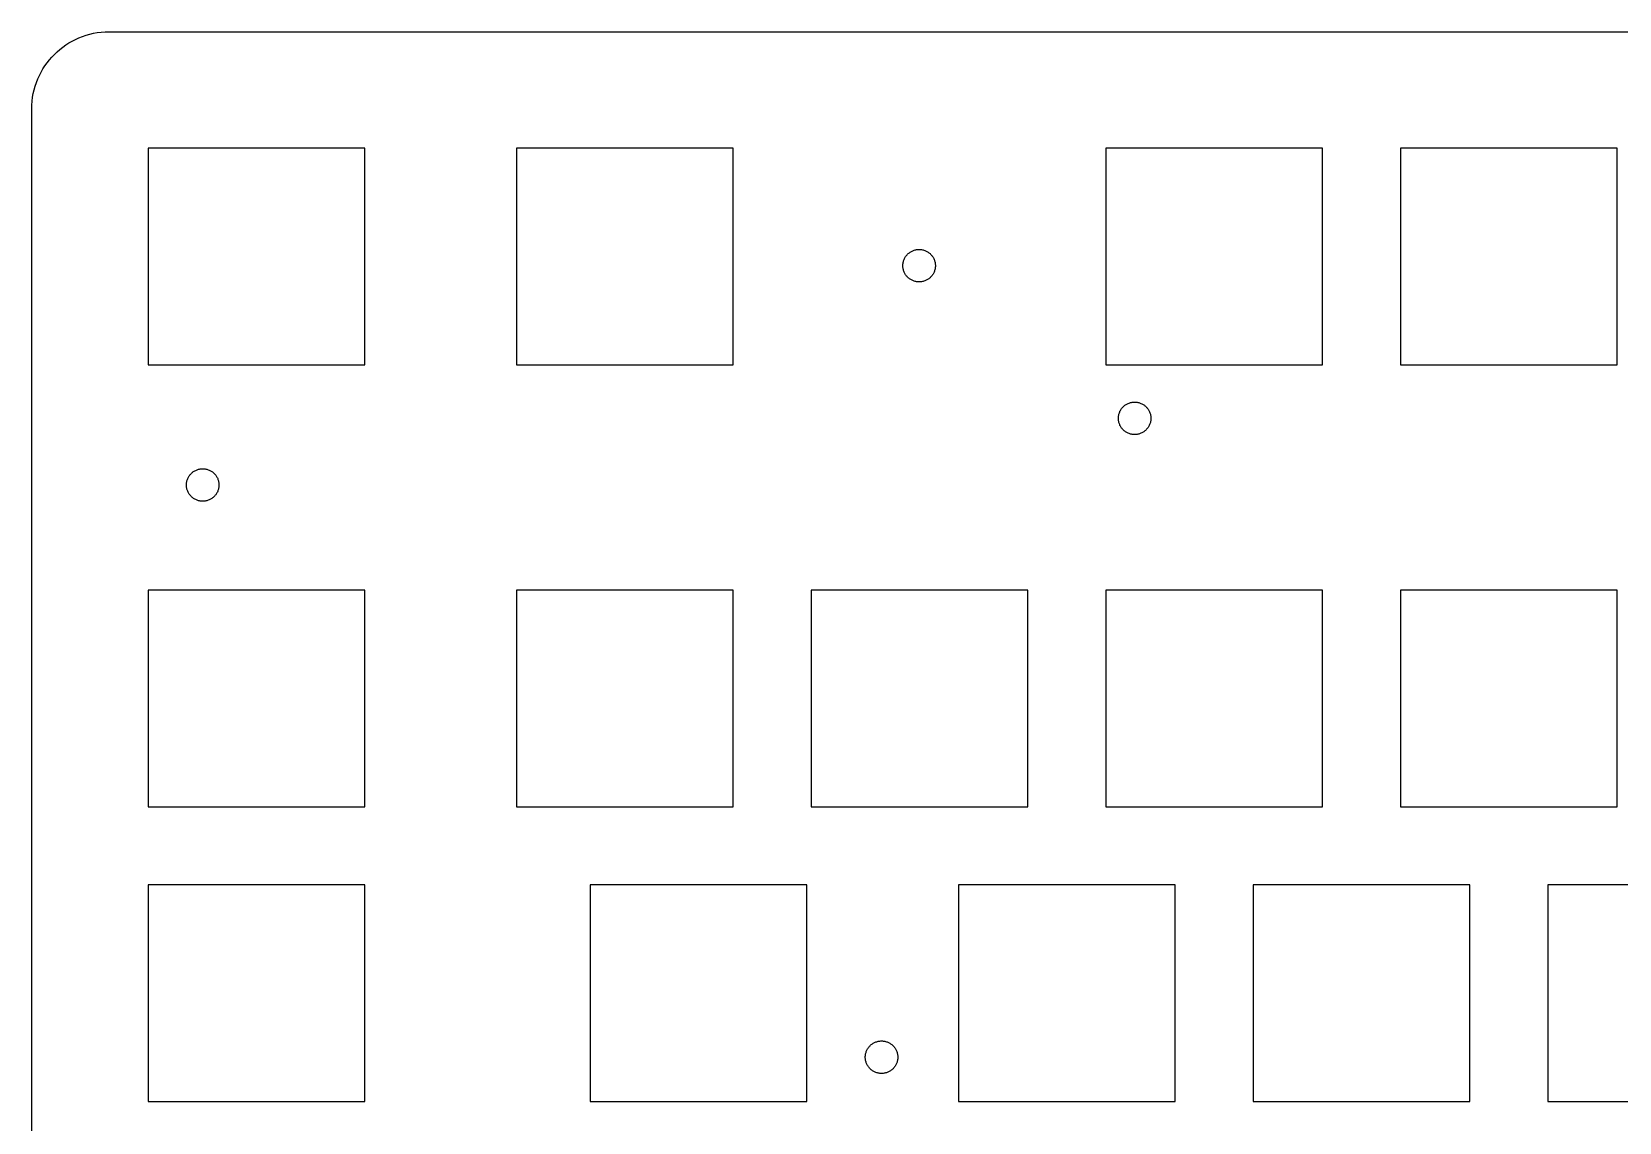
# Model space of a CAD drawing. Extents: x 0 to 462, y -134 to 0.
# Drawn here: x 0 to 102.6, y -70.5 to 0 of the extents above; entities that cross this region are included whole.
import ezdxf

# ---------------------------------------------------------------- set-up
doc = ezdxf.new("R2010")
doc.units = 0
doc.layers.add('BLACK', color=7, linetype='CONTINUOUS')

msp = doc.modelspace()

# ---------------------------------------------------------------- linework, layer by layer
at = {"layer": 'BLACK', "linetype": 'CONTINUOUS'}
for p, q in [((4.742, -0.0065), (5, 0)), ((5, 0), (457.44, 0)), ((1.816, -1.139), (2.0047, -0.9908)), ((2.0047, -0.9908), (2.2007, -0.8517)), ((2.2007, -0.8517), (2.4035, -0.7219)), ((2.4035, -0.7219), (2.6129, -0.6017)), ((2.6129, -0.6017), (2.8285, -0.4916)), ((2.8285, -0.4916), (3.0502, -0.3917)), ((3.0502, -0.3917), (3.2774, -0.3024)), ((3.2774, -0.3024), (3.51, -0.2241)), ((3.51, -0.2241), (3.7476, -0.1569)), ((3.7476, -0.1569), (3.9899, -0.1012)), ((3.9899, -0.1012), (4.2366, -0.0574)), ((4.2366, -0.0574), (4.4874, -0.0257)), ((4.4874, -0.0257), (4.742, -0.0065)), ((0.8517, -2.2007), (0.9908, -2.0047)), ((0.9908, -2.0047), (1.139, -1.816)), ((1.139, -1.816), (1.2959, -1.6347)), ((1.2959, -1.6347), (1.4612, -1.4612)), ((1.4612, -1.4612), (1.6347, -1.2959)), ((1.6347, -1.2959), (1.816, -1.139)), ((0.3024, -3.2774), (0.3917, -3.0501)), ((0.3917, -3.0501), (0.4916, -2.8285)), ((0.4916, -2.8285), (0.6017, -2.6129)), ((0.6017, -2.6129), (0.7219, -2.4035)), ((0.7219, -2.4035), (0.8517, -2.2007)), ((0.0574, -4.2366), (0.1012, -3.9899)), ((0.1012, -3.9899), (0.1569, -3.7476)), ((0.1569, -3.7476), (0.2241, -3.51)), ((0.2241, -3.51), (0.3024, -3.2774)), ((0, -5), (0.0065, -4.7419)), ((0, -128.827), (0, -5)), ((0.0065, -4.7419), (0.0257, -4.4874)), ((0.0257, -4.4874), (0.0574, -4.2366)), ((21.526, -7.526), (7.526, -7.526)), ((7.526, -7.526), (7.526, -21.526)), ((21.526, -21.526), (21.526, -7.526)), ((45.338, -7.526), (31.338, -7.526)), ((31.338, -7.526), (31.338, -21.526)), ((45.338, -21.526), (45.338, -7.526)), ((83.438, -7.526), (69.438, -7.526)), ((69.438, -7.526), (69.438, -21.526)), ((83.438, -21.526), (83.438, -7.526)), ((102.488, -7.526), (88.488, -7.526)), ((88.488, -7.526), (88.488, -21.526)), ((102.488, -21.526), (102.488, -7.526)), ((56.6266, -14.3789), (56.6631, -14.3441)), ((56.6631, -14.3441), (56.7012, -14.3111)), ((56.7012, -14.3111), (56.7409, -14.28)), ((56.7409, -14.28), (56.782, -14.2507)), ((56.782, -14.2507), (56.8246, -14.2234)), ((56.8246, -14.2234), (56.8686, -14.1981)), ((56.8686, -14.1981), (56.9139, -14.1749)), ((56.9139, -14.1749), (56.9604, -14.1539)), ((56.9604, -14.1539), (57.0081, -14.1351)), ((57.0081, -14.1351), (57.0569, -14.1186)), ((57.0569, -14.1186), (57.1067, -14.1044)), ((57.1067, -14.1044), (57.1575, -14.0927)), ((57.1575, -14.0927), (57.2092, -14.0835)), ((57.2092, -14.0835), (57.2617, -14.0768)), ((57.2617, -14.0768), (57.3151, -14.0727)), ((57.3151, -14.0727), (57.3691, -14.0714)), ((57.3691, -14.0714), (57.4231, -14.0727)), ((57.4231, -14.0727), (57.4765, -14.0768)), ((57.4765, -14.0768), (57.529, -14.0835)), ((57.529, -14.0835), (57.5807, -14.0927)), ((57.5807, -14.0927), (57.6315, -14.1044)), ((57.6315, -14.1044), (57.6813, -14.1186)), ((57.6813, -14.1186), (57.7301, -14.1351)), ((57.7301, -14.1351), (57.7778, -14.1539)), ((57.7778, -14.1539), (57.8243, -14.1749)), ((57.8243, -14.1749), (57.8696, -14.1981)), ((57.8696, -14.1981), (57.9136, -14.2234)), ((57.9136, -14.2234), (57.9562, -14.2507)), ((57.9562, -14.2507), (57.9973, -14.28)), ((57.9973, -14.28), (58.037, -14.3111)), ((58.037, -14.3111), (58.0751, -14.3441)), ((58.0751, -14.3441), (58.1116, -14.3789)), ((56.3191, -15.1214), (56.3205, -15.0673)), ((56.3205, -15.1754), (56.3191, -15.1214)), ((56.3205, -15.0673), (56.3245, -15.014)), ((56.3245, -15.2287), (56.3205, -15.1754)), ((56.3245, -15.014), (56.3312, -14.9615)), ((56.3312, -15.2813), (56.3245, -15.2287)), ((56.3312, -14.9615), (56.3404, -14.9098)), ((56.3404, -15.333), (56.3312, -15.2813)), ((56.3404, -14.9098), (56.3522, -14.859)), ((56.3522, -15.3838), (56.3404, -15.333)), ((56.3522, -14.859), (56.3663, -14.8091)), ((56.3663, -15.4336), (56.3522, -15.3838)), ((56.3663, -14.8091), (56.3828, -14.7603)), ((56.3828, -14.7603), (56.4016, -14.7127)), ((56.4016, -14.7127), (56.4226, -14.6661)), ((56.4226, -14.6661), (56.4458, -14.6209)), ((56.4458, -14.6209), (56.4711, -14.5769)), ((56.4711, -14.5769), (56.4984, -14.5343)), ((56.4984, -14.5343), (56.5277, -14.4931)), ((56.5277, -14.4931), (56.5589, -14.4535)), ((56.5589, -14.4535), (56.5919, -14.4154)), ((56.5919, -14.4154), (56.6266, -14.3789)), ((58.1116, -14.3789), (58.1463, -14.4154)), ((58.1463, -14.4154), (58.1793, -14.4535)), ((58.1793, -14.4535), (58.2105, -14.4931)), ((58.2105, -14.4931), (58.2398, -14.5343)), ((58.2398, -14.5343), (58.2671, -14.5769)), ((58.2671, -14.5769), (58.2924, -14.6209)), ((58.2924, -14.6209), (58.3156, -14.6661)), ((58.3156, -14.6661), (58.3366, -14.7127)), ((58.3366, -14.7127), (58.3554, -14.7603)), ((58.3554, -14.7603), (58.3719, -14.8091)), ((58.3719, -14.8091), (58.386, -14.859)), ((58.386, -15.3838), (58.3719, -15.4336)), ((58.386, -14.859), (58.3978, -14.9098)), ((58.3978, -15.333), (58.386, -15.3838)), ((58.3978, -14.9098), (58.407, -14.9615)), ((58.407, -15.2813), (58.3978, -15.333)), ((58.407, -14.9615), (58.4137, -15.014)), ((58.4137, -15.2287), (58.407, -15.2813)), ((58.4137, -15.014), (58.4177, -15.0673)), ((58.4177, -15.1754), (58.4137, -15.2287)), ((58.4177, -15.0673), (58.4191, -15.1214)), ((58.4191, -15.1214), (58.4177, -15.1754)), ((56.3828, -15.4824), (56.3663, -15.4336)), ((56.4016, -15.5301), (56.3828, -15.4824)), ((56.4226, -15.5766), (56.4016, -15.5301)), ((56.4458, -15.6219), (56.4226, -15.5766)), ((56.4711, -15.6658), (56.4458, -15.6219)), ((56.4984, -15.7084), (56.4711, -15.6658)), ((56.5277, -15.7496), (56.4984, -15.7084)), ((56.5589, -15.7893), (56.5277, -15.7496)), ((56.5919, -15.8274), (56.5589, -15.7893)), ((56.6266, -15.8638), (56.5919, -15.8274)), ((56.6631, -15.8986), (56.6266, -15.8638)), ((56.7012, -15.9316), (56.6631, -15.8986)), ((56.7409, -15.9628), (56.7012, -15.9316)), ((56.782, -15.992), (56.7409, -15.9628)), ((56.8246, -16.0194), (56.782, -15.992)), ((56.8686, -16.0446), (56.8246, -16.0194)), ((56.9139, -16.0678), (56.8686, -16.0446)), ((56.9604, -16.0889), (56.9139, -16.0678)), ((57.0081, -16.1076), (56.9604, -16.0889)), ((57.0569, -16.1242), (57.0081, -16.1076)), ((57.1067, -16.1383), (57.0569, -16.1242)), ((57.1575, -16.15), (57.1067, -16.1383)), ((57.2092, -16.1593), (57.1575, -16.15)), ((57.2617, -16.1659), (57.2092, -16.1593)), ((57.3151, -16.17), (57.2617, -16.1659)), ((57.3691, -16.1714), (57.3151, -16.17)), ((57.4231, -16.17), (57.3691, -16.1714)), ((57.4765, -16.1659), (57.4231, -16.17)), ((57.529, -16.1593), (57.4765, -16.1659)), ((57.5807, -16.15), (57.529, -16.1593)), ((57.6315, -16.1383), (57.5807, -16.15)), ((57.6813, -16.1242), (57.6315, -16.1383)), ((57.7301, -16.1076), (57.6813, -16.1242)), ((57.7778, -16.0889), (57.7301, -16.1076)), ((57.8243, -16.0678), (57.7778, -16.0889)), ((57.8696, -16.0446), (57.8243, -16.0678)), ((57.9136, -16.0194), (57.8696, -16.0446)), ((57.9562, -15.992), (57.9136, -16.0194)), ((57.9973, -15.9628), (57.9562, -15.992)), ((58.037, -15.9316), (57.9973, -15.9628)), ((58.0751, -15.8986), (58.037, -15.9316)), ((58.1116, -15.8638), (58.0751, -15.8986)), ((58.1463, -15.8274), (58.1116, -15.8638)), ((58.1793, -15.7893), (58.1463, -15.8274)), ((58.2105, -15.7496), (58.1793, -15.7893)), ((58.2398, -15.7084), (58.2105, -15.7496)), ((58.2671, -15.6658), (58.2398, -15.7084)), ((58.2924, -15.6219), (58.2671, -15.6658)), ((58.3156, -15.5766), (58.2924, -15.6219)), ((58.3366, -15.5301), (58.3156, -15.5766)), ((58.3554, -15.4824), (58.3366, -15.5301)), ((58.3719, -15.4336), (58.3554, -15.4824)), ((7.526, -21.526), (21.526, -21.526)), ((31.338, -21.526), (45.338, -21.526)), ((69.438, -21.526), (83.438, -21.526)), ((88.488, -21.526), (102.488, -21.526)), ((70.2986, -24.6747), (70.3151, -24.6259)), ((70.3151, -24.6259), (70.3339, -24.5783)), ((70.3339, -24.5783), (70.355, -24.5317)), ((70.355, -24.5317), (70.3781, -24.4865)), ((70.3781, -24.4865), (70.4034, -24.4425)), ((70.4034, -24.4425), (70.4307, -24.3999)), ((70.4307, -24.3999), (70.46, -24.3587)), ((70.46, -24.3587), (70.4912, -24.3191)), ((70.4912, -24.3191), (70.5242, -24.281)), ((70.5242, -24.281), (70.5589, -24.2445)), ((70.5589, -24.2445), (70.5954, -24.2097)), ((70.5954, -24.2097), (70.6335, -24.1767)), ((70.6335, -24.1767), (70.6732, -24.1456)), ((70.6732, -24.1456), (70.7143, -24.1163)), ((70.7143, -24.1163), (70.7569, -24.089)), ((70.7569, -24.089), (70.8009, -24.0637)), ((70.8009, -24.0637), (70.8462, -24.0405)), ((70.8462, -24.0405), (70.8927, -24.0195)), ((70.8927, -24.0195), (70.9404, -24.0007)), ((70.9404, -24.0007), (70.9892, -23.9842)), ((70.9892, -23.9842), (71.039, -23.97)), ((71.039, -23.97), (71.0898, -23.9583)), ((71.0898, -23.9583), (71.1415, -23.9491)), ((71.1415, -23.9491), (71.1941, -23.9424)), ((71.1941, -23.9424), (71.2474, -23.9383)), ((71.2474, -23.9383), (71.3014, -23.937)), ((71.3014, -23.937), (71.3554, -23.9383)), ((71.3554, -23.9383), (71.4088, -23.9424)), ((71.4088, -23.9424), (71.4613, -23.9491)), ((71.4613, -23.9491), (71.513, -23.9583)), ((71.513, -23.9583), (71.5638, -23.97)), ((71.5638, -23.97), (71.6137, -23.9842)), ((71.6137, -23.9842), (71.6624, -24.0007)), ((71.6624, -24.0007), (71.7101, -24.0195)), ((71.7101, -24.0195), (71.7566, -24.0405)), ((71.7566, -24.0405), (71.8019, -24.0637)), ((71.8019, -24.0637), (71.8459, -24.089)), ((71.8459, -24.089), (71.8885, -24.1163)), ((71.8885, -24.1163), (71.9296, -24.1456)), ((71.9296, -24.1456), (71.9693, -24.1767)), ((71.9693, -24.1767), (72.0074, -24.2097)), ((72.0074, -24.2097), (72.0439, -24.2445)), ((72.0439, -24.2445), (72.0786, -24.281)), ((72.0786, -24.281), (72.1116, -24.3191)), ((72.1116, -24.3191), (72.1428, -24.3587)), ((72.1428, -24.3587), (72.1721, -24.3999)), ((72.1721, -24.3999), (72.1994, -24.4425)), ((72.1994, -24.4425), (72.2247, -24.4865)), ((72.2247, -24.4865), (72.2479, -24.5317)), ((72.2479, -24.5317), (72.2689, -24.5783)), ((72.2689, -24.5783), (72.2877, -24.6259)), ((72.2877, -24.6259), (72.3042, -24.6747)), ((70.2514, -24.987), (70.2528, -24.9329)), ((70.2528, -25.041), (70.2514, -24.987)), ((70.2528, -24.9329), (70.2568, -24.8796)), ((70.2568, -25.0943), (70.2528, -25.041)), ((70.2568, -24.8796), (70.2635, -24.8271)), ((70.2635, -25.1469), (70.2568, -25.0943)), ((70.2635, -24.8271), (70.2727, -24.7754)), ((70.2727, -25.1986), (70.2635, -25.1469)), ((70.2727, -24.7754), (70.2845, -24.7246)), ((70.2845, -25.2494), (70.2727, -25.1986)), ((70.2845, -24.7246), (70.2986, -24.6747)), ((70.2986, -25.2992), (70.2845, -25.2494)), ((70.3151, -25.348), (70.2986, -25.2992)), ((70.3339, -25.3957), (70.3151, -25.348)), ((70.355, -25.4422), (70.3339, -25.3957)), ((70.3781, -25.4875), (70.355, -25.4422)), ((70.4034, -25.5314), (70.3781, -25.4875)), ((70.4307, -25.574), (70.4034, -25.5314)), ((70.46, -25.6152), (70.4307, -25.574)), ((70.4912, -25.6549), (70.46, -25.6152)), ((70.5242, -25.693), (70.4912, -25.6549)), ((72.1116, -25.6549), (72.0786, -25.693)), ((72.1428, -25.6152), (72.1116, -25.6549)), ((72.1721, -25.574), (72.1428, -25.6152)), ((72.1994, -25.5314), (72.1721, -25.574)), ((72.2247, -25.4875), (72.1994, -25.5314)), ((72.2479, -25.4422), (72.2247, -25.4875)), ((72.2689, -25.3957), (72.2479, -25.4422)), ((72.2877, -25.348), (72.2689, -25.3957)), ((72.3042, -25.2992), (72.2877, -25.348)), ((72.3042, -24.6747), (72.3184, -24.7246)), ((72.3184, -25.2494), (72.3042, -25.2992)), ((72.3184, -24.7246), (72.3301, -24.7754)), ((72.3301, -25.1986), (72.3184, -25.2494)), ((72.3301, -24.7754), (72.3393, -24.8271)), ((72.3393, -25.1469), (72.3301, -25.1986)), ((72.3393, -24.8271), (72.346, -24.8796)), ((72.346, -25.0943), (72.3393, -25.1469)), ((72.346, -24.8796), (72.3501, -24.9329)), ((72.3501, -25.041), (72.346, -25.0943)), ((72.3501, -24.9329), (72.3514, -24.987)), ((72.3514, -24.987), (72.3501, -25.041)), ((70.5589, -25.7294), (70.5242, -25.693)), ((70.5954, -25.7642), (70.5589, -25.7294)), ((70.6335, -25.7972), (70.5954, -25.7642)), ((70.6732, -25.8284), (70.6335, -25.7972)), ((70.7143, -25.8576), (70.6732, -25.8284)), ((70.7569, -25.885), (70.7143, -25.8576)), ((70.8009, -25.9102), (70.7569, -25.885)), ((70.8462, -25.9334), (70.8009, -25.9102)), ((70.8927, -25.9545), (70.8462, -25.9334)), ((70.9404, -25.9733), (70.8927, -25.9545)), ((70.9892, -25.9898), (70.9404, -25.9733)), ((71.039, -26.0039), (70.9892, -25.9898)), ((71.0898, -26.0156), (71.039, -26.0039)), ((71.1415, -26.0249), (71.0898, -26.0156)), ((71.1941, -26.0315), (71.1415, -26.0249)), ((71.2474, -26.0356), (71.1941, -26.0315)), ((71.3014, -26.037), (71.2474, -26.0356)), ((71.3554, -26.0356), (71.3014, -26.037)), ((71.4088, -26.0315), (71.3554, -26.0356)), ((71.4613, -26.0249), (71.4088, -26.0315)), ((71.513, -26.0156), (71.4613, -26.0249)), ((71.5638, -26.0039), (71.513, -26.0156)), ((71.6137, -25.9898), (71.5638, -26.0039)), ((71.6624, -25.9733), (71.6137, -25.9898)), ((71.7101, -25.9545), (71.6624, -25.9733)), ((71.7566, -25.9334), (71.7101, -25.9545)), ((71.8019, -25.9102), (71.7566, -25.9334)), ((71.8459, -25.885), (71.8019, -25.9102)), ((71.8885, -25.8576), (71.8459, -25.885)), ((71.9296, -25.8284), (71.8885, -25.8576)), ((71.9693, -25.7972), (71.9296, -25.8284)), ((72.0074, -25.7642), (71.9693, -25.7972)), ((72.0439, -25.7294), (72.0074, -25.7642)), ((72.0786, -25.693), (72.0439, -25.7294)), ((10.1546, -28.7521), (10.1819, -28.7095)), ((10.1819, -28.7095), (10.2111, -28.6683)), ((10.2111, -28.6683), (10.2423, -28.6286)), ((10.2423, -28.6286), (10.2753, -28.5905)), ((10.2753, -28.5905), (10.3101, -28.5541)), ((10.3101, -28.5541), (10.3465, -28.5193)), ((10.3465, -28.5193), (10.3846, -28.4863)), ((10.3846, -28.4863), (10.4243, -28.4551)), ((10.4243, -28.4551), (10.4655, -28.4258)), ((10.4655, -28.4258), (10.5081, -28.3985)), ((10.5081, -28.3985), (10.552, -28.3732)), ((10.552, -28.3732), (10.5973, -28.3501)), ((10.5973, -28.3501), (10.6438, -28.329)), ((10.6438, -28.329), (10.6915, -28.3102)), ((10.6915, -28.3102), (10.7403, -28.2937)), ((10.7403, -28.2937), (10.7901, -28.2796)), ((10.7901, -28.2796), (10.8409, -28.2678)), ((10.8409, -28.2678), (10.8926, -28.2586)), ((10.8926, -28.2586), (10.9452, -28.2519)), ((10.9452, -28.2519), (10.9985, -28.2479)), ((10.9985, -28.2479), (11.0525, -28.2465)), ((11.0525, -28.2465), (11.1066, -28.2479)), ((11.1066, -28.2479), (11.1599, -28.2519)), ((11.1599, -28.2519), (11.2124, -28.2586)), ((11.2124, -28.2586), (11.2642, -28.2678)), ((11.2642, -28.2678), (11.315, -28.2796)), ((11.315, -28.2796), (11.3648, -28.2937)), ((11.3648, -28.2937), (11.4136, -28.3102)), ((11.4136, -28.3102), (11.4612, -28.329)), ((11.4612, -28.329), (11.5078, -28.3501)), ((11.5078, -28.3501), (11.553, -28.3732)), ((11.553, -28.3732), (11.597, -28.3985)), ((11.597, -28.3985), (11.6396, -28.4258)), ((11.6396, -28.4258), (11.6808, -28.4551)), ((11.6808, -28.4551), (11.7204, -28.4863)), ((11.7204, -28.4863), (11.7585, -28.5193)), ((11.7585, -28.5193), (11.795, -28.5541)), ((11.795, -28.5541), (11.8298, -28.5905)), ((11.8298, -28.5905), (11.8628, -28.6286)), ((11.8628, -28.6286), (11.8939, -28.6683)), ((11.8939, -28.6683), (11.9232, -28.7095)), ((11.9232, -28.7095), (11.9505, -28.7521)), ((10.0025, -29.2965), (10.0039, -29.2425)), ((10.0039, -29.3505), (10.0025, -29.2965)), ((10.0039, -29.2425), (10.008, -29.1892)), ((10.008, -29.4039), (10.0039, -29.3505)), ((10.008, -29.1892), (10.0146, -29.1366)), ((10.0146, -29.4564), (10.008, -29.4039)), ((10.0146, -29.1366), (10.0239, -29.0849)), ((10.0239, -29.5081), (10.0146, -29.4564)), ((10.0239, -29.0849), (10.0356, -29.0341)), ((10.0356, -29.5589), (10.0239, -29.5081)), ((10.0356, -29.0341), (10.0497, -28.9843)), ((10.0497, -29.6088), (10.0356, -29.5589)), ((10.0497, -28.9843), (10.0663, -28.9355)), ((10.0663, -29.6575), (10.0497, -29.6088)), ((10.0663, -28.9355), (10.0851, -28.8878)), ((10.0851, -29.7052), (10.0663, -29.6575)), ((10.0851, -28.8878), (10.1061, -28.8413)), ((10.1061, -29.7517), (10.0851, -29.7052)), ((10.1061, -28.8413), (10.1293, -28.796)), ((10.1293, -29.797), (10.1061, -29.7517)), ((10.1293, -28.796), (10.1546, -28.7521)), ((11.9505, -28.7521), (11.9758, -28.796)), ((11.9758, -28.796), (11.999, -28.8413)), ((11.999, -29.7517), (11.9758, -29.797)), ((11.999, -28.8413), (12.02, -28.8878)), ((12.02, -29.7052), (11.999, -29.7517)), ((12.02, -28.8878), (12.0388, -28.9355)), ((12.0388, -29.6575), (12.02, -29.7052)), ((12.0388, -28.9355), (12.0553, -28.9843)), ((12.0553, -29.6088), (12.0388, -29.6575)), ((12.0553, -28.9843), (12.0695, -29.0341)), ((12.0695, -29.5589), (12.0553, -29.6088)), ((12.0695, -29.0341), (12.0812, -29.0849)), ((12.0812, -29.5081), (12.0695, -29.5589)), ((12.0812, -29.0849), (12.0904, -29.1366)), ((12.0904, -29.4564), (12.0812, -29.5081)), ((12.0904, -29.1366), (12.0971, -29.1892)), ((12.0971, -29.4039), (12.0904, -29.4564)), ((12.0971, -29.1892), (12.1012, -29.2425)), ((12.1012, -29.3505), (12.0971, -29.4039)), ((12.1012, -29.2425), (12.1025, -29.2965)), ((12.1025, -29.2965), (12.1012, -29.3505)), ((10.1546, -29.841), (10.1293, -29.797)), ((10.1819, -29.8836), (10.1546, -29.841)), ((10.2111, -29.9247), (10.1819, -29.8836)), ((10.2423, -29.9644), (10.2111, -29.9247)), ((10.2753, -30.0025), (10.2423, -29.9644)), ((10.3101, -30.039), (10.2753, -30.0025)), ((10.3465, -30.0737), (10.3101, -30.039)), ((10.3846, -30.1067), (10.3465, -30.0737)), ((10.4243, -30.1379), (10.3846, -30.1067)), ((10.4655, -30.1672), (10.4243, -30.1379)), ((10.5081, -30.1945), (10.4655, -30.1672)), ((10.552, -30.2198), (10.5081, -30.1945)), ((10.5973, -30.243), (10.552, -30.2198)), ((10.6438, -30.264), (10.5973, -30.243)), ((10.6915, -30.2828), (10.6438, -30.264)), ((10.7403, -30.2993), (10.6915, -30.2828)), ((10.7901, -30.3135), (10.7403, -30.2993)), ((10.8409, -30.3252), (10.7901, -30.3135)), ((10.8926, -30.3344), (10.8409, -30.3252)), ((10.9452, -30.3411), (10.8926, -30.3344)), ((10.9985, -30.3451), (10.9452, -30.3411)), ((11.0525, -30.3465), (10.9985, -30.3451)), ((11.1066, -30.3451), (11.0525, -30.3465)), ((11.1599, -30.3411), (11.1066, -30.3451)), ((11.2124, -30.3344), (11.1599, -30.3411)), ((11.2642, -30.3252), (11.2124, -30.3344)), ((11.315, -30.3135), (11.2642, -30.3252)), ((11.3648, -30.2993), (11.315, -30.3135)), ((11.4136, -30.2828), (11.3648, -30.2993)), ((11.4612, -30.264), (11.4136, -30.2828)), ((11.5078, -30.243), (11.4612, -30.264)), ((11.553, -30.2198), (11.5078, -30.243)), ((11.597, -30.1945), (11.553, -30.2198)), ((11.6396, -30.1672), (11.597, -30.1945)), ((11.6808, -30.1379), (11.6396, -30.1672)), ((11.7204, -30.1067), (11.6808, -30.1379)), ((11.7585, -30.0737), (11.7204, -30.1067)), ((11.795, -30.039), (11.7585, -30.0737)), ((11.8298, -30.0025), (11.795, -30.039)), ((11.8628, -29.9644), (11.8298, -30.0025)), ((11.8939, -29.9247), (11.8628, -29.9644)), ((11.9232, -29.8836), (11.8939, -29.9247)), ((11.9505, -29.841), (11.9232, -29.8836)), ((11.9758, -29.797), (11.9505, -29.841)), ((21.526, -36.101), (7.526, -36.101)), ((7.526, -36.101), (7.526, -50.101)), ((21.526, -50.101), (21.526, -36.101)), ((45.338, -36.101), (31.338, -36.101)), ((31.338, -36.101), (31.338, -50.101)), ((45.338, -50.101), (45.338, -36.101)), ((64.388, -36.101), (50.388, -36.101)), ((50.388, -36.101), (50.388, -50.101)), ((64.388, -50.101), (64.388, -36.101)), ((83.438, -36.101), (69.438, -36.101)), ((69.438, -36.101), (69.438, -50.101)), ((83.438, -50.101), (83.438, -36.101)), ((102.488, -36.101), (88.488, -36.101)), ((88.488, -36.101), (88.488, -50.101)), ((102.488, -50.101), (102.488, -36.101)), ((7.526, -50.101), (21.526, -50.101)), ((31.338, -50.101), (45.338, -50.101)), ((50.388, -50.101), (64.388, -50.101)), ((69.438, -50.101), (83.438, -50.101)), ((88.488, -50.101), (102.488, -50.101)), ((21.526, -55.151), (7.526, -55.151)), ((7.526, -55.151), (7.526, -69.151)), ((21.526, -69.151), (21.526, -55.151)), ((50.101, -55.151), (36.101, -55.151)), ((36.101, -55.151), (36.101, -69.151)), ((50.101, -69.151), (50.101, -55.151)), ((73.913, -55.151), (59.913, -55.151)), ((59.913, -55.151), (59.913, -69.151)), ((73.913, -69.151), (73.913, -55.151)), ((92.963, -55.151), (78.963, -55.151)), ((78.963, -55.151), (78.963, -69.151)), ((92.963, -69.151), (92.963, -55.151)), ((112.013, -55.151), (98.013, -55.151)), ((98.013, -55.151), (98.013, -69.151)), ((54.0686, -65.6976), (54.0979, -65.6564)), ((54.0979, -65.6564), (54.1291, -65.6168)), ((54.1291, -65.6168), (54.1621, -65.5787)), ((54.1621, -65.5787), (54.1968, -65.5422)), ((54.1968, -65.5422), (54.2333, -65.5075)), ((54.2333, -65.5075), (54.2714, -65.4744)), ((54.2714, -65.4744), (54.3111, -65.4433)), ((54.3111, -65.4433), (54.3522, -65.414)), ((54.3522, -65.414), (54.3948, -65.3867)), ((54.3948, -65.3867), (54.4388, -65.3614)), ((54.4388, -65.3614), (54.4841, -65.3382)), ((54.4841, -65.3382), (54.5306, -65.3172)), ((54.5306, -65.3172), (54.5783, -65.2984)), ((54.5783, -65.2984), (54.6271, -65.2819)), ((54.6271, -65.2819), (54.6769, -65.2677)), ((54.6769, -65.2677), (54.7277, -65.256)), ((54.7277, -65.256), (54.7794, -65.2468)), ((54.7794, -65.2468), (54.832, -65.2401)), ((54.832, -65.2401), (54.8853, -65.236)), ((54.8853, -65.236), (54.9393, -65.2347)), ((54.9393, -65.2347), (54.9933, -65.236)), ((54.9933, -65.236), (55.0467, -65.2401)), ((55.0467, -65.2401), (55.0992, -65.2468)), ((55.0992, -65.2468), (55.1509, -65.256)), ((55.1509, -65.256), (55.2017, -65.2677)), ((55.2017, -65.2677), (55.2515, -65.2819)), ((55.2515, -65.2819), (55.3003, -65.2984)), ((55.3003, -65.2984), (55.348, -65.3172)), ((55.348, -65.3172), (55.3945, -65.3382)), ((55.3945, -65.3382), (55.4398, -65.3614)), ((55.4398, -65.3614), (55.4838, -65.3867)), ((55.4838, -65.3867), (55.5264, -65.414)), ((55.5264, -65.414), (55.5675, -65.4433)), ((55.5675, -65.4433), (55.6072, -65.4744)), ((55.6072, -65.4744), (55.6453, -65.5075)), ((55.6453, -65.5075), (55.6818, -65.5422)), ((55.6818, -65.5422), (55.7165, -65.5787)), ((55.7165, -65.5787), (55.7495, -65.6168)), ((55.7495, -65.6168), (55.7807, -65.6564)), ((55.7807, -65.6564), (55.81, -65.6976)), ((53.8893, -66.2847), (53.8907, -66.2306)), ((53.8907, -66.3387), (53.8893, -66.2847)), ((53.8907, -66.2306), (53.8947, -66.1773)), ((53.8947, -66.392), (53.8907, -66.3387)), ((53.8947, -66.1773), (53.9014, -66.1248)), ((53.9014, -66.4446), (53.8947, -66.392)), ((53.9014, -66.1248), (53.9106, -66.0731)), ((53.9106, -66.4963), (53.9014, -66.4446)), ((53.9106, -66.0731), (53.9224, -66.0223)), ((53.9224, -66.5471), (53.9106, -66.4963)), ((53.9224, -66.0223), (53.9365, -65.9724)), ((53.9365, -66.5969), (53.9224, -66.5471)), ((53.9365, -65.9724), (53.953, -65.9237)), ((53.953, -66.6457), (53.9365, -66.5969)), ((53.953, -65.9237), (53.9718, -65.876)), ((53.9718, -66.6934), (53.953, -66.6457)), ((53.9718, -65.876), (53.9929, -65.8295)), ((53.9929, -66.7399), (53.9718, -66.6934)), ((53.9929, -65.8295), (54.016, -65.7842)), ((54.016, -65.7842), (54.0413, -65.7402)), ((54.0413, -65.7402), (54.0686, -65.6976)), ((55.81, -65.6976), (55.8373, -65.7402)), ((55.8373, -65.7402), (55.8626, -65.7842)), ((55.8626, -65.7842), (55.8858, -65.8295)), ((55.8858, -65.8295), (55.9068, -65.876)), ((55.9068, -66.6934), (55.8858, -66.7399)), ((55.9068, -65.876), (55.9256, -65.9237)), ((55.9256, -66.6457), (55.9068, -66.6934)), ((55.9256, -65.9237), (55.9421, -65.9724)), ((55.9421, -66.5969), (55.9256, -66.6457)), ((55.9421, -65.9724), (55.9563, -66.0223)), ((55.9563, -66.5471), (55.9421, -66.5969)), ((55.9563, -66.0223), (55.968, -66.0731)), ((55.968, -66.4963), (55.9563, -66.5471)), ((55.968, -66.0731), (55.9772, -66.1248)), ((55.9772, -66.4446), (55.968, -66.4963)), ((55.9772, -66.1248), (55.9839, -66.1773)), ((55.9839, -66.392), (55.9772, -66.4446)), ((55.9839, -66.1773), (55.9879, -66.2306)), ((55.9879, -66.3387), (55.9839, -66.392)), ((55.9879, -66.2306), (55.9893, -66.2847)), ((55.9893, -66.2847), (55.9879, -66.3387)), ((54.016, -66.7852), (53.9929, -66.7399)), ((54.0413, -66.8291), (54.016, -66.7852)), ((54.0686, -66.8718), (54.0413, -66.8291)), ((54.0979, -66.9129), (54.0686, -66.8718)), ((54.1291, -66.9526), (54.0979, -66.9129)), ((54.1621, -66.9907), (54.1291, -66.9526)), ((54.1968, -67.0271), (54.1621, -66.9907)), ((54.2333, -67.0619), (54.1968, -67.0271)), ((54.2714, -67.0949), (54.2333, -67.0619)), ((54.3111, -67.1261), (54.2714, -67.0949)), ((54.3522, -67.1554), (54.3111, -67.1261)), ((54.3948, -67.1827), (54.3522, -67.1554)), ((54.4388, -67.208), (54.3948, -67.1827)), ((54.4841, -67.2311), (54.4388, -67.208)), ((54.5306, -67.2522), (54.4841, -67.2311)), ((54.5783, -67.271), (54.5306, -67.2522)), ((54.6271, -67.2875), (54.5783, -67.271)), ((54.6769, -67.3016), (54.6271, -67.2875)), ((54.7277, -67.3134), (54.6769, -67.3016)), ((54.7794, -67.3226), (54.7277, -67.3134)), ((54.832, -67.3293), (54.7794, -67.3226)), ((54.8853, -67.3333), (54.832, -67.3293)), ((54.9393, -67.3347), (54.8853, -67.3333)), ((54.9933, -67.3333), (54.9393, -67.3347)), ((55.0467, -67.3293), (54.9933, -67.3333)), ((55.0992, -67.3226), (55.0467, -67.3293)), ((55.1509, -67.3134), (55.0992, -67.3226)), ((55.2017, -67.3016), (55.1509, -67.3134)), ((55.2515, -67.2875), (55.2017, -67.3016)), ((55.3003, -67.271), (55.2515, -67.2875)), ((55.348, -67.2522), (55.3003, -67.271)), ((55.3945, -67.2311), (55.348, -67.2522)), ((55.4398, -67.208), (55.3945, -67.2311)), ((55.4838, -67.1827), (55.4398, -67.208)), ((55.5264, -67.1554), (55.4838, -67.1827)), ((55.5675, -67.1261), (55.5264, -67.1554)), ((55.6072, -67.0949), (55.5675, -67.1261)), ((55.6453, -67.0619), (55.6072, -67.0949)), ((55.6818, -67.0271), (55.6453, -67.0619)), ((55.7165, -66.9907), (55.6818, -67.0271)), ((55.7495, -66.9526), (55.7165, -66.9907)), ((55.7807, -66.9129), (55.7495, -66.9526)), ((55.81, -66.8718), (55.7807, -66.9129)), ((55.8373, -66.8291), (55.81, -66.8718)), ((55.8626, -66.7852), (55.8373, -66.8291)), ((55.8858, -66.7399), (55.8626, -66.7852)), ((7.526, -69.151), (21.526, -69.151)), ((36.101, -69.151), (50.101, -69.151)), ((59.913, -69.151), (73.913, -69.151)), ((78.963, -69.151), (92.963, -69.151)), ((98.013, -69.151), (112.013, -69.151))]:
    msp.add_line(p, q, dxfattribs=at)

doc.saveas('drawing.dxf')
